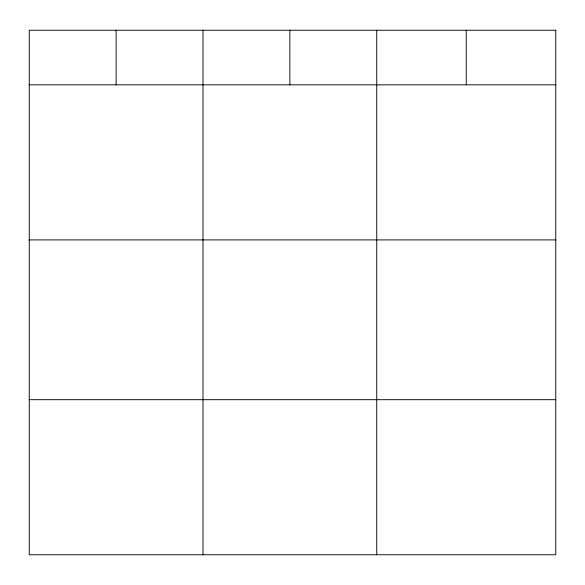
<?xml version="1.0" encoding="UTF-8"?>
<svg xmlns="http://www.w3.org/2000/svg" width="585" height="585" viewBox="0 0 585 585"><rect width="100%" height="100%" fill="white"/><g stroke="black" fill="none" stroke-linecap="round" stroke-linejoin="round"><path stroke-width="0.88" d="M29.25 84.832L555.75 84.832M29.25 239.908L555.75 239.908M29.25 399.687L555.75 399.687M466.245 30.237L466.245 84.832M376.74 30.237L376.74 554.763M289.867 30.237L289.867 84.832M202.995 30.237L202.995 554.763M116.123 30.237L116.123 84.832M555.75 30.237L29.25 30.237L29.25 554.763L555.75 554.763L555.75 30.237"/></g></svg>
